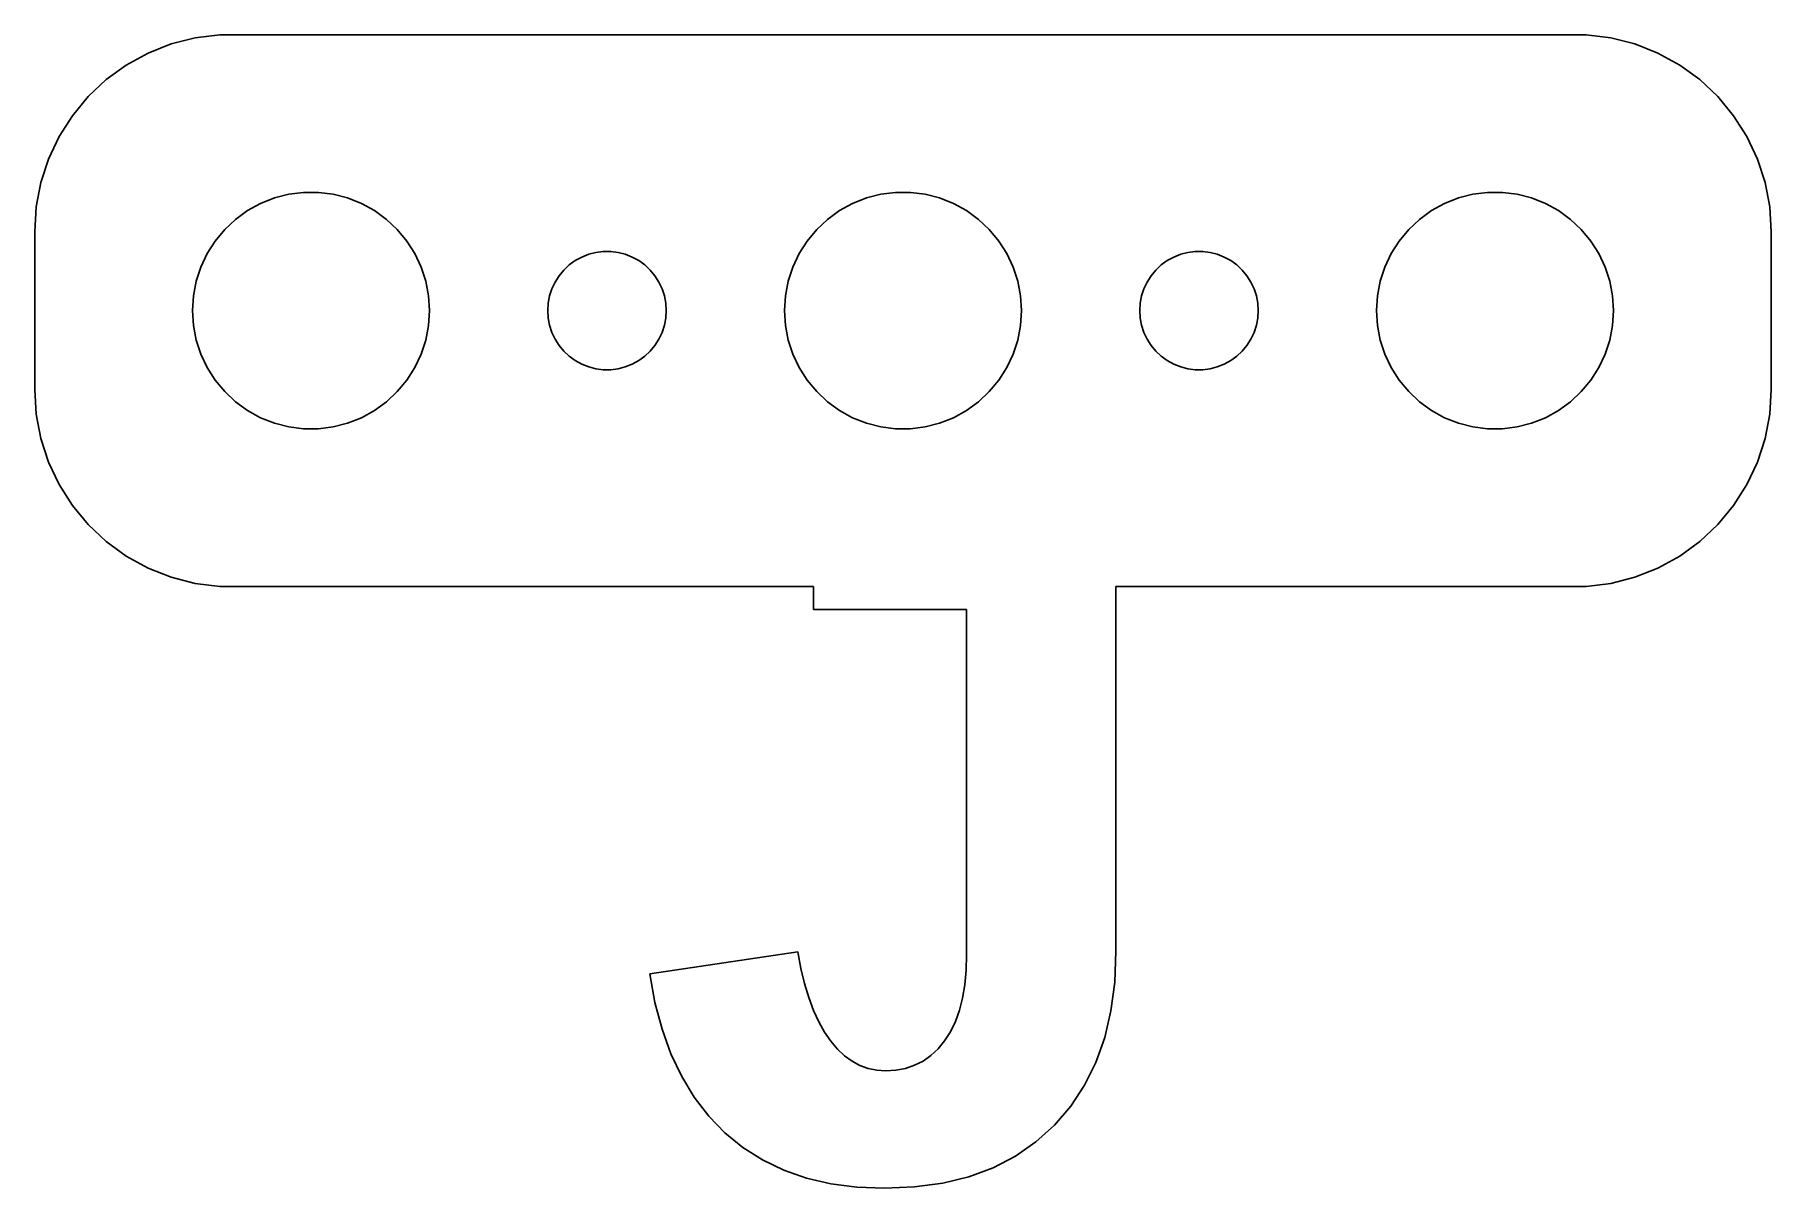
# Model space of a CAD drawing. Header units: metres. Extents: x -22 to 22, y -22.2 to 7.
import ezdxf

# ---------------------------------------------------------------- set-up
doc = ezdxf.new("R2010")
doc.units = ezdxf.units.M

msp = doc.modelspace()

# ---------------------------------------------------------------- linework, layer by layer
for p, q in [((-18.5451, 6.75528), (-19.1289, 6.52412)), ((-17.9369, 6.91142), (-18.5451, 6.75528)), ((-17.3139, 6.99013), (-17.9369, 6.91142)), ((17.3139, 6.99013), (-17.3139, 6.99013)), ((17.9369, 6.91142), (17.3139, 6.99013)), ((18.5451, 6.75528), (17.9369, 6.91142)), ((19.1289, 6.52412), (18.5451, 6.75528)), ((-19.6791, 6.22163), (-20.1871, 5.85255)), ((-19.1289, 6.52412), (-19.6791, 6.22163)), ((19.6791, 6.22163), (19.1289, 6.52412)), ((20.1871, 5.85255), (19.6791, 6.22163)), ((-20.1871, 5.85255), (-20.6448, 5.42273)), ((20.6448, 5.42273), (20.1871, 5.85255)), ((-20.6448, 5.42273), (-21.0451, 4.93892)), ((21.0451, 4.93892), (20.6448, 5.42273)), ((-21.0451, 4.93892), (-21.3815, 4.40877)), ((21.3815, 4.40877), (21.0451, 4.93892)), ((-21.3815, 4.40877), (-21.6489, 3.84062)), ((21.6489, 3.84062), (21.3815, 4.40877)), ((-21.6489, 3.84062), (-21.8429, 3.24344)), ((21.8429, 3.24344), (21.6489, 3.84062)), ((-21.8429, 3.24344), (-21.9606, 2.62666)), ((21.9606, 2.62666), (21.8429, 3.24344)), ((-16.6075, 2.53297), (-16.2773, 2.71448)), ((-16.2773, 2.71448), (-15.927, 2.85316)), ((-15.927, 2.85316), (-15.5621, 2.94685)), ((-15.5621, 2.94685), (-15.1884, 2.99408)), ((-15.1884, 2.99408), (-14.8116, 2.99408)), ((-14.8116, 2.99408), (-14.4379, 2.94685)), ((-14.4379, 2.94685), (-14.0729, 2.85316)), ((-14.0729, 2.85316), (-13.7227, 2.71448)), ((-13.7227, 2.71448), (-13.3925, 2.53297)), ((-1.60747, 2.53297), (-1.27733, 2.71448)), ((-1.27733, 2.71448), (-0.927048, 2.85316)), ((-0.927048, 2.85316), (-0.562134, 2.94685)), ((-0.562134, 2.94685), (-0.18837, 2.99408)), ((-0.18837, 2.99408), (0.18837, 2.99408)), ((0.18837, 2.99408), (0.562134, 2.94685)), ((0.562134, 2.94685), (0.927048, 2.85316)), ((0.927048, 2.85316), (1.27733, 2.71448)), ((1.27733, 2.71448), (1.60747, 2.53297)), ((13.3925, 2.53297), (13.7227, 2.71448)), ((13.7227, 2.71448), (14.0729, 2.85316)), ((14.0729, 2.85316), (14.4379, 2.94685)), ((14.4379, 2.94685), (14.8116, 2.99408)), ((14.8116, 2.99408), (15.1884, 2.99408)), ((15.1884, 2.99408), (15.5621, 2.94685)), ((15.5621, 2.94685), (15.927, 2.85316)), ((15.927, 2.85316), (16.2773, 2.71448)), ((16.2773, 2.71448), (16.6075, 2.53297)), ((-21.9606, 2.62666), (-22, 2)), ((-17.1869, 2.05363), (-16.9123, 2.31154)), ((-16.9123, 2.31154), (-16.6075, 2.53297)), ((-13.3925, 2.53297), (-13.0877, 2.31154)), ((-13.0877, 2.31154), (-12.8131, 2.05363)), ((-2.1869, 2.05363), (-1.91226, 2.31154)), ((-1.91226, 2.31154), (-1.60747, 2.53297)), ((1.60747, 2.53297), (1.91226, 2.31154)), ((1.91226, 2.31154), (2.1869, 2.05363)), ((12.8131, 2.05363), (13.0877, 2.31154)), ((13.0877, 2.31154), (13.3925, 2.53297)), ((16.6075, 2.53297), (16.9123, 2.31154)), ((16.9123, 2.31154), (17.1869, 2.05363)), ((22, 2), (21.9606, 2.62666)), ((-22, 2), (-22, -2)), ((-17.6289, 1.44525), (-17.427, 1.76335)), ((-17.427, 1.76335), (-17.1869, 2.05363)), ((-12.8131, 2.05363), (-12.5729, 1.76335)), ((-12.5729, 1.76335), (-12.3711, 1.44525)), ((-2.62891, 1.44525), (-2.42705, 1.76335)), ((-2.42705, 1.76335), (-2.1869, 2.05363)), ((2.1869, 2.05363), (2.42705, 1.76335)), ((2.42705, 1.76335), (2.62891, 1.44525)), ((12.3711, 1.44525), (12.5729, 1.76335)), ((12.5729, 1.76335), (12.8131, 2.05363)), ((17.1869, 2.05363), (17.427, 1.76335)), ((17.427, 1.76335), (17.6289, 1.44525)), ((22, -2), (22, 2)), ((-17.7893, 1.10437), (-17.6289, 1.44525)), ((-12.3711, 1.44525), (-12.2107, 1.10437)), ((-8.30373, 1.26648), (-8.13866, 1.35724)), ((-8.13866, 1.35724), (-7.96352, 1.42657)), ((-7.96352, 1.42657), (-7.78107, 1.47342)), ((-7.78107, 1.47342), (-7.59418, 1.49704)), ((-7.59418, 1.49704), (-7.40581, 1.49704)), ((-7.40581, 1.49704), (-7.21892, 1.47342)), ((-7.21892, 1.47342), (-7.03647, 1.42657)), ((-7.03647, 1.42657), (-6.86133, 1.35724)), ((-6.86133, 1.35724), (-6.69626, 1.26648)), ((-2.78932, 1.10437), (-2.62891, 1.44525)), ((2.62891, 1.44525), (2.78932, 1.10437)), ((6.69626, 1.26648), (6.86133, 1.35724)), ((6.86133, 1.35724), (7.03647, 1.42657)), ((7.03647, 1.42657), (7.21892, 1.47342)), ((7.21892, 1.47342), (7.40581, 1.49704)), ((7.40581, 1.49704), (7.59418, 1.49704)), ((7.59418, 1.49704), (7.78107, 1.47342)), ((7.78107, 1.47342), (7.96352, 1.42657)), ((7.96352, 1.42657), (8.13866, 1.35724)), ((8.13866, 1.35724), (8.30373, 1.26648)), ((12.2107, 1.10437), (12.3711, 1.44525)), ((17.6289, 1.44525), (17.7893, 1.10437)), ((-17.9057, 0.746063), (-17.7893, 1.10437)), ((-12.2107, 1.10437), (-12.0942, 0.746063)), ((-8.81445, 0.722626), (-8.71352, 0.881668)), ((-8.71352, 0.881668), (-8.59344, 1.02681)), ((-8.59344, 1.02681), (-8.45613, 1.15576)), ((-8.45613, 1.15576), (-8.30373, 1.26648)), ((-6.69626, 1.26648), (-6.54385, 1.15576)), ((-6.54385, 1.15576), (-6.40654, 1.02681)), ((-6.40654, 1.02681), (-6.28647, 0.881668)), ((-6.28647, 0.881668), (-6.18553, 0.722626)), ((-2.90575, 0.746063), (-2.78932, 1.10437)), ((2.78932, 1.10437), (2.90575, 0.746063)), ((6.18553, 0.722626), (6.28647, 0.881668)), ((6.28647, 0.881668), (6.40654, 1.02681)), ((6.40654, 1.02681), (6.54385, 1.15576)), ((6.54385, 1.15576), (6.69626, 1.26648)), ((8.30373, 1.26648), (8.45613, 1.15576)), ((8.45613, 1.15576), (8.59344, 1.02681)), ((8.59344, 1.02681), (8.71352, 0.881668)), ((8.71352, 0.881668), (8.81445, 0.722626)), ((12.0942, 0.746063), (12.2107, 1.10437)), ((17.7893, 1.10437), (17.9057, 0.746063)), ((-17.9763, 0.375992), (-17.9057, 0.746063)), ((-12.0942, 0.746063), (-12.0237, 0.375992)), ((-8.95287, 0.373032), (-8.89465, 0.552185)), ((-8.89465, 0.552185), (-8.81445, 0.722626)), ((-6.18553, 0.722626), (-6.10533, 0.552185)), ((-6.10533, 0.552185), (-6.04712, 0.373032)), ((-2.97633, 0.375992), (-2.90575, 0.746063)), ((2.90575, 0.746063), (2.97633, 0.375992)), ((6.04712, 0.373032), (6.10533, 0.552185)), ((6.10533, 0.552185), (6.18553, 0.722626)), ((8.81445, 0.722626), (8.89465, 0.552185)), ((8.89465, 0.552185), (8.95287, 0.373032)), ((12.0237, 0.375992), (12.0942, 0.746063)), ((17.9057, 0.746063), (17.9763, 0.375992)), ((-18, 0), (-17.9763, 0.375992)), ((-17.9763, -0.375992), (-18, 0)), ((-12.0237, 0.375992), (-12, 0)), ((-12, 0), (-12.0237, -0.375992)), ((-9, 0), (-8.98816, 0.187988)), ((-8.98816, -0.187988), (-9, 0)), ((-8.98816, 0.187988), (-8.95287, 0.373032)), ((-6.04712, 0.373032), (-6.01183, 0.187988)), ((-6.01183, 0.187988), (-6, 0)), ((-6, 0), (-6.01183, -0.187988)), ((-3, 0), (-2.97633, 0.375992)), ((-2.97633, -0.375992), (-3, 0)), ((2.97633, 0.375992), (3, 0)), ((3, 0), (2.97633, -0.375992)), ((6, 0), (6.01183, 0.187988)), ((6.01183, -0.187988), (6, 0)), ((6.01183, 0.187988), (6.04712, 0.373032)), ((8.95287, 0.373032), (8.98816, 0.187988)), ((8.98816, 0.187988), (9, 0)), ((9, 0), (8.98816, -0.187988)), ((12, 0), (12.0237, 0.375992)), ((12.0237, -0.375992), (12, 0)), ((17.9763, 0.375992), (18, 0)), ((18, 0), (17.9763, -0.375992)), ((-17.9057, -0.746063), (-17.9763, -0.375992)), ((-12.0237, -0.375992), (-12.0942, -0.746063)), ((-8.95287, -0.373032), (-8.98816, -0.187988)), ((-8.89465, -0.552185), (-8.95287, -0.373032)), ((-6.04712, -0.373032), (-6.10533, -0.552185)), ((-6.01183, -0.187988), (-6.04712, -0.373032)), ((-2.90575, -0.746063), (-2.97633, -0.375992)), ((2.97633, -0.375992), (2.90575, -0.746063)), ((6.04712, -0.373032), (6.01183, -0.187988)), ((6.10533, -0.552185), (6.04712, -0.373032)), ((8.95287, -0.373032), (8.89465, -0.552185)), ((8.98816, -0.187988), (8.95287, -0.373032)), ((12.0942, -0.746063), (12.0237, -0.375992)), ((17.9763, -0.375992), (17.9057, -0.746063)), ((-17.7893, -1.10437), (-17.9057, -0.746063)), ((-12.0942, -0.746063), (-12.2107, -1.10437)), ((-8.81445, -0.722626), (-8.89465, -0.552185)), ((-8.71352, -0.881668), (-8.81445, -0.722626)), ((-6.18553, -0.722626), (-6.28647, -0.881668)), ((-6.10533, -0.552185), (-6.18553, -0.722626)), ((-2.78932, -1.10437), (-2.90575, -0.746063)), ((2.90575, -0.746063), (2.78932, -1.10437)), ((6.18553, -0.722626), (6.10533, -0.552185)), ((6.28647, -0.881668), (6.18553, -0.722626)), ((8.81445, -0.722626), (8.71352, -0.881668)), ((8.89465, -0.552185), (8.81445, -0.722626)), ((12.2107, -1.10437), (12.0942, -0.746063)), ((17.9057, -0.746063), (17.7893, -1.10437)), ((-17.6289, -1.44525), (-17.7893, -1.10437)), ((-12.2107, -1.10437), (-12.3711, -1.44525)), ((-8.59344, -1.02681), (-8.71352, -0.881668)), ((-8.45613, -1.15576), (-8.59344, -1.02681)), ((-8.30373, -1.26648), (-8.45613, -1.15576)), ((-8.13866, -1.35724), (-8.30373, -1.26648)), ((-6.69626, -1.26648), (-6.86133, -1.35724)), ((-6.54385, -1.15576), (-6.69626, -1.26648)), ((-6.40654, -1.02681), (-6.54385, -1.15576)), ((-6.28647, -0.881668), (-6.40654, -1.02681)), ((-2.62891, -1.44525), (-2.78932, -1.10437)), ((2.78932, -1.10437), (2.62891, -1.44525)), ((6.40654, -1.02681), (6.28647, -0.881668)), ((6.54385, -1.15576), (6.40654, -1.02681)), ((6.69626, -1.26648), (6.54385, -1.15576)), ((6.86133, -1.35724), (6.69626, -1.26648)), ((8.30373, -1.26648), (8.13866, -1.35724)), ((8.45613, -1.15576), (8.30373, -1.26648)), ((8.59344, -1.02681), (8.45613, -1.15576)), ((8.71352, -0.881668), (8.59344, -1.02681)), ((12.3711, -1.44525), (12.2107, -1.10437)), ((17.7893, -1.10437), (17.6289, -1.44525)), ((-17.427, -1.76335), (-17.6289, -1.44525)), ((-12.3711, -1.44525), (-12.5729, -1.76335)), ((-7.96352, -1.42657), (-8.13866, -1.35724)), ((-7.78107, -1.47342), (-7.96352, -1.42657)), ((-7.59418, -1.49704), (-7.78107, -1.47342)), ((-7.40581, -1.49704), (-7.59418, -1.49704)), ((-7.21892, -1.47342), (-7.40581, -1.49704)), ((-7.03647, -1.42657), (-7.21892, -1.47342)), ((-6.86133, -1.35724), (-7.03647, -1.42657)), ((-2.42705, -1.76335), (-2.62891, -1.44525)), ((2.62891, -1.44525), (2.42705, -1.76335)), ((7.03647, -1.42657), (6.86133, -1.35724)), ((7.21892, -1.47342), (7.03647, -1.42657)), ((7.40581, -1.49704), (7.21892, -1.47342)), ((7.59418, -1.49704), (7.40581, -1.49704)), ((7.78107, -1.47342), (7.59418, -1.49704)), ((7.96352, -1.42657), (7.78107, -1.47342)), ((8.13866, -1.35724), (7.96352, -1.42657)), ((12.5729, -1.76335), (12.3711, -1.44525)), ((17.6289, -1.44525), (17.427, -1.76335)), ((-22, -2), (-21.9606, -2.62666)), ((-17.1869, -2.05363), (-17.427, -1.76335)), ((-16.9123, -2.31154), (-17.1869, -2.05363)), ((-12.8131, -2.05363), (-13.0877, -2.31154)), ((-12.5729, -1.76335), (-12.8131, -2.05363)), ((-2.1869, -2.05363), (-2.42705, -1.76335)), ((-1.91226, -2.31154), (-2.1869, -2.05363)), ((2.1869, -2.05363), (1.91226, -2.31154)), ((2.42705, -1.76335), (2.1869, -2.05363)), ((12.8131, -2.05363), (12.5729, -1.76335)), ((13.0877, -2.31154), (12.8131, -2.05363)), ((17.1869, -2.05363), (16.9123, -2.31154)), ((17.427, -1.76335), (17.1869, -2.05363)), ((21.9606, -2.62666), (22, -2)), ((-21.9606, -2.62666), (-21.8429, -3.24344)), ((-16.6075, -2.53297), (-16.9123, -2.31154)), ((-16.2773, -2.71448), (-16.6075, -2.53297)), ((-13.3925, -2.53297), (-13.7227, -2.71448)), ((-13.0877, -2.31154), (-13.3925, -2.53297)), ((-1.60747, -2.53297), (-1.91226, -2.31154)), ((-1.27733, -2.71448), (-1.60747, -2.53297)), ((1.60747, -2.53297), (1.27733, -2.71448)), ((1.91226, -2.31154), (1.60747, -2.53297)), ((13.3925, -2.53297), (13.0877, -2.31154)), ((13.7227, -2.71448), (13.3925, -2.53297)), ((16.6075, -2.53297), (16.2773, -2.71448)), ((16.9123, -2.31154), (16.6075, -2.53297)), ((21.8429, -3.24344), (21.9606, -2.62666)), ((-15.927, -2.85316), (-16.2773, -2.71448)), ((-15.5621, -2.94685), (-15.927, -2.85316)), ((-15.1884, -2.99408), (-15.5621, -2.94685)), ((-14.8116, -2.99408), (-15.1884, -2.99408)), ((-14.4379, -2.94685), (-14.8116, -2.99408)), ((-14.0729, -2.85316), (-14.4379, -2.94685)), ((-13.7227, -2.71448), (-14.0729, -2.85316)), ((-0.927048, -2.85316), (-1.27733, -2.71448)), ((-0.562134, -2.94685), (-0.927048, -2.85316)), ((-0.18837, -2.99408), (-0.562134, -2.94685)), ((0.18837, -2.99408), (-0.18837, -2.99408)), ((0.562134, -2.94685), (0.18837, -2.99408)), ((0.927048, -2.85316), (0.562134, -2.94685)), ((1.27733, -2.71448), (0.927048, -2.85316)), ((14.0729, -2.85316), (13.7227, -2.71448)), ((14.4379, -2.94685), (14.0729, -2.85316)), ((14.8116, -2.99408), (14.4379, -2.94685)), ((15.1884, -2.99408), (14.8116, -2.99408)), ((15.5621, -2.94685), (15.1884, -2.99408)), ((15.927, -2.85316), (15.5621, -2.94685)), ((16.2773, -2.71448), (15.927, -2.85316)), ((-21.8429, -3.24344), (-21.6489, -3.84062)), ((21.6489, -3.84062), (21.8429, -3.24344)), ((-21.6489, -3.84062), (-21.3815, -4.40877)), ((21.3815, -4.40877), (21.6489, -3.84062)), ((-21.3815, -4.40877), (-21.0451, -4.93892)), ((21.0451, -4.93892), (21.3815, -4.40877)), ((-21.0451, -4.93892), (-20.6448, -5.42273)), ((20.6448, -5.42273), (21.0451, -4.93892)), ((-20.6448, -5.42273), (-20.1871, -5.85255)), ((20.1871, -5.85255), (20.6448, -5.42273)), ((-20.1871, -5.85255), (-19.6791, -6.22163)), ((19.6791, -6.22163), (20.1871, -5.85255)), ((-19.6791, -6.22163), (-19.1289, -6.52412)), ((-19.1289, -6.52412), (-18.5451, -6.75528)), ((18.5451, -6.75528), (19.1289, -6.52412)), ((19.1289, -6.52412), (19.6791, -6.22163)), ((-18.5451, -6.75528), (-17.9369, -6.91142)), ((-17.9369, -6.91142), (-17.3139, -6.99013)), ((-17.3139, -6.99013), (-2.26932, -6.99013)), ((-2.26932, -6.99013), (-2.26932, -7.57658)), ((5.39679, -16.2349), (5.39679, -6.99013)), ((5.39679, -6.99013), (17.3139, -6.99013)), ((17.3139, -6.99013), (17.9369, -6.91142)), ((17.9369, -6.91142), (18.5451, -6.75528)), ((-2.26932, -7.57658), (1.60876, -7.57658)), ((1.60876, -7.57658), (1.60876, -16.3249)), ((-2.66888, -16.2476), (-6.41815, -16.8017)), ((-2.58864, -16.6662), (-2.66888, -16.2476)), ((5.36497, -17.0127), (5.39679, -16.2349)), ((-2.49527, -17.0533), (-2.58864, -16.6662)), ((1.59746, -16.7165), (1.56354, -17.0812)), ((1.60876, -16.3249), (1.59746, -16.7165)), ((-6.41815, -16.8017), (-6.28459, -17.5277)), ((-2.38876, -17.4088), (-2.49527, -17.0533)), ((1.56354, -17.0812), (1.507, -17.4191)), ((5.26952, -17.741), (5.36497, -17.0127)), ((-6.28459, -17.5277), (-6.10475, -18.2037)), ((-2.26912, -17.7328), (-2.38876, -17.4088)), ((1.507, -17.4191), (1.42786, -17.7302)), ((-2.13634, -18.0252), (-2.26912, -17.7328)), ((-1.99042, -18.2861), (-2.13634, -18.0252)), ((1.3261, -18.0145), (1.20172, -18.2719)), ((1.42786, -17.7302), (1.3261, -18.0145)), ((5.11043, -18.42), (5.26952, -17.741)), ((-6.10475, -18.2037), (-5.87863, -18.8298)), ((-1.83136, -18.5155), (-1.99042, -18.2861)), ((1.20172, -18.2719), (1.05472, -18.5025)), ((4.8877, -19.0495), (5.11043, -18.42)), ((-5.87863, -18.8298), (-5.60622, -19.4059)), ((-1.66095, -18.7137), (-1.83136, -18.5155)), ((-1.48108, -18.8815), (-1.66095, -18.7137)), ((-1.29175, -19.0187), (-1.48108, -18.8815)), ((0.706589, -18.8749), (0.50885, -19.0145)), ((0.888535, -18.7042), (0.706589, -18.8749)), ((1.05472, -18.5025), (0.888535, -18.7042)), ((-1.09296, -19.1255), (-1.29175, -19.0187)), ((-0.884689, -19.2017), (-1.09296, -19.1255)), ((-0.666977, -19.2475), (-0.884689, -19.2017)), ((-0.439804, -19.2627), (-0.666977, -19.2475)), ((-0.17897, -19.2472), (-0.439804, -19.2627)), ((0.066071, -19.2007), (-0.17897, -19.2472)), ((0.295349, -19.1231), (0.066071, -19.2007)), ((0.50885, -19.0145), (0.295349, -19.1231)), ((4.60132, -19.6295), (4.8877, -19.0495)), ((-5.60622, -19.4059), (-5.28754, -19.9321)), ((4.2513, -20.1602), (4.60132, -19.6295)), ((-5.28754, -19.9321), (-4.92256, -20.4083)), ((3.83766, -20.6414), (4.2513, -20.1602)), ((-4.92256, -20.4083), (-4.51131, -20.8346)), ((3.36804, -21.0652), (3.83766, -20.6414)), ((-4.51131, -20.8346), (-4.05641, -21.2072)), ((2.85005, -21.4238), (3.36804, -21.0652)), ((-4.05641, -21.2072), (-3.56049, -21.5224)), ((-3.56049, -21.5224), (-3.02354, -21.7803)), ((2.28368, -21.7172), (2.85005, -21.4238)), ((-3.02354, -21.7803), (-2.4456, -21.981)), ((-2.4456, -21.981), (-1.82663, -22.1243)), ((1.00578, -22.1085), (1.66893, -21.9455)), ((1.66893, -21.9455), (2.28368, -21.7172)), ((-1.82663, -22.1243), (-1.16664, -22.2102)), ((-1.16664, -22.2102), (-0.465637, -22.2389)), ((-0.465637, -22.2389), (0.29425, -22.2063)), ((0.29425, -22.2063), (1.00578, -22.1085))]:
    msp.add_line(p, q)

doc.saveas('drawing.dxf')
